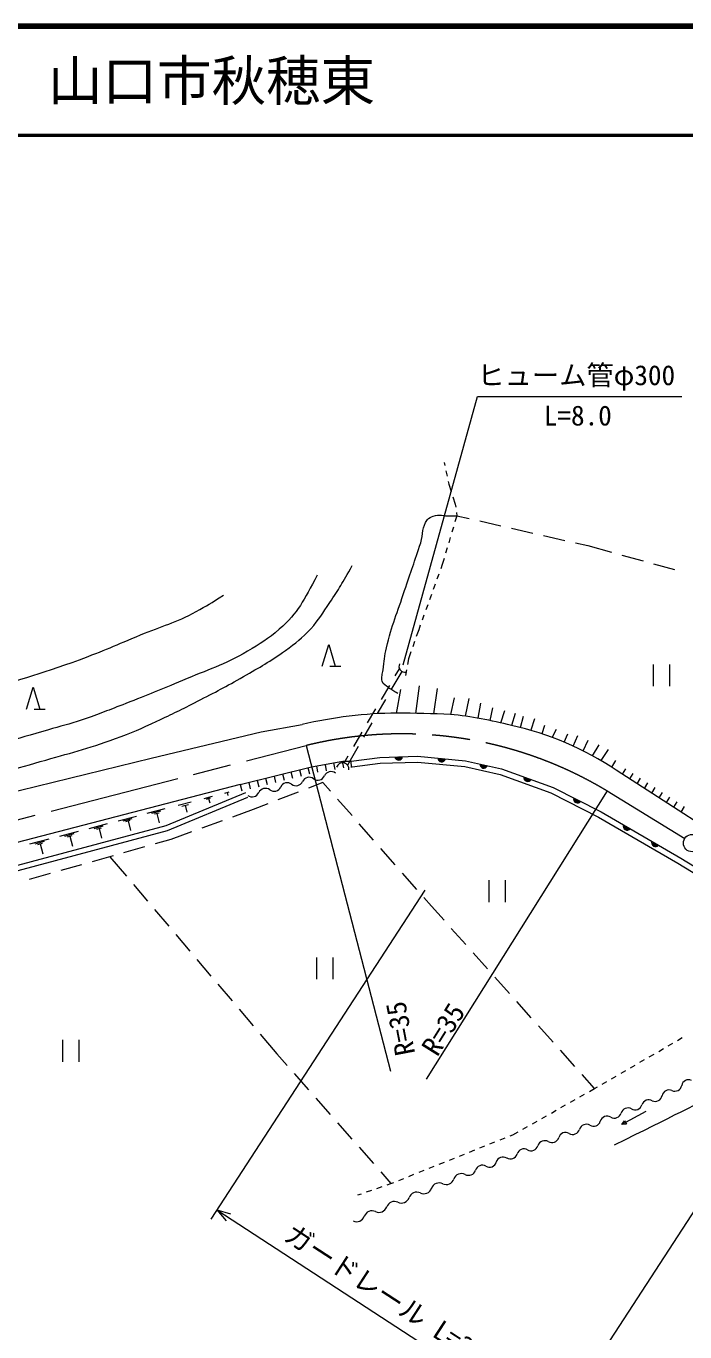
# Model space of a CAD drawing. Units: millimetres, scale not verified. Extents: x 40000 to 680000, y 20000 to 380000.
# Drawn here: x 403020 to 463445, y 260244 to 380000 of the extents above; entities that cross this region are included whole.
import ezdxf
from ezdxf.enums import TextEntityAlignment as Align

# ---------------------------------------------------------------- set-up
doc = ezdxf.new("R2010")
doc.units = ezdxf.units.MM
doc.header["$LTSCALE"] = 1000
doc.linetypes.add('CHAIN', pattern=[18.5, 12, -1.5, 3.5, -1.5])
for name, color, linetype, lineweight in [('M-BGD', 7, 'Continuous', 13), ('M-BMK', 2, 'CHAIN', 13), ('M-BMK-SRVR', 3, 'Continuous', 13), ('M-STR-HTXT', 7, 'Continuous', 13), ('M-TTL', 2, 'Continuous', 140), ('M-TTL-LINE', 7, 'Continuous', 50)]:
    doc.layers.add(name, color=color, linetype=linetype, lineweight=lineweight)
doc.layers.add('M-TTL-TXT', color=7, linetype='Continuous')
doc.styles.add('ＭＳ ゴシック', font='')
doc.styles.get('ＭＳ ゴシック').set_extended_font_data('MS Gothic')

msp = doc.modelspace()

# ---------------------------------------------------------------- linework, layer by layer
at = {"layer": 'M-BGD'}
for p, q in [((441374, 339971), (441429, 339708)), ((441531, 339218), (441632, 338728)), ((441734, 338239), (441789, 337976)), ((441789, 337976), (442009, 337306)), ((442165, 336831), (442385, 336162)), ((442385, 336162), (442421, 335879)), ((442485, 335383), (442521, 335100)), ((442521, 335100), (442354, 334536)), ((442521, 335100), (443653, 334841)), ((444627, 334619), (446577, 334173)), ((441928, 333098), (441786, 332619)), ((442212, 334057), (442070, 333578)), ((447552, 333951), (449502, 333505)), ((450477, 333283), (452427, 332837)), ((441644, 332139), (441502, 331660)), ((453402, 332615), (454533, 332356)), ((454533, 332356), (456711, 331757)), ((441193, 330617), (441048, 330217)), ((441360, 331180), (441193, 330617)), ((457675, 331492), (459604, 330962)), ((460568, 330697), (462496, 330166)), ((440877, 329747), (440707, 329276)), ((440537, 328806), (440367, 328336)), ((440196, 327866), (440026, 327396)), ((439515, 325986), (439345, 325516)), ((439856, 326926), (439685, 326456)), ((439029, 324645), (438810, 324019)), ((439175, 325045), (439029, 324645)), ((438646, 323547), (438481, 323075)), ((430176, 321298), (430776, 323298)), ((430776, 323298), (431376, 321298)), ((438316, 322603), (438097, 321976)), ((430876, 321298), (431876, 321298)), ((436879, 320402), (437267, 321060)), ((437908, 320966), (437812, 320447)), ((438097, 321976), (438000, 321458)), ((460545, 321461), (460545, 319461)), ((462045, 321461), (462045, 319461)), ((437469, 320824), (436484, 319119)), ((403068, 317363), (403668, 319363)), ((403668, 319363), (404268, 317363)), ((435611, 318248), (436372, 319540)), ((437372, 319165), (436949, 316964)), ((439065, 319504), (438727, 316964)), ((440426, 316923), (440759, 319250)), ((403768, 317363), (404768, 317363)), ((434342, 316093), (435103, 317386)), ((435983, 318253), (435233, 316954)), ((442283, 318403), (441944, 316879)), ((443637, 318319), (443299, 316710)), ((444481, 316523), (444738, 317895)), ((445572, 316316), (445839, 317472)), ((446567, 316100), (446939, 317218)), ((447871, 316964), (447532, 315863)), ((448372, 315666), (448633, 316710)), ((449649, 316456), (449302, 315416)), ((433074, 313939), (433835, 315232)), ((434732, 316089), (433981, 314790)), ((450580, 315863), (450325, 315099)), ((451262, 314771), (451681, 315525)), ((452358, 314339), (452697, 315101)), ((433481, 313924), (432495, 312219)), ((453192, 313974), (453628, 314932)), ((454115, 313531), (454559, 314509)), ((454985, 313074), (455575, 314085)), ((432178, 312419), (432566, 313077)), ((432814, 312597), (432834, 311997)), ((456396, 313648), (455743, 312643)), ((456744, 312024), (457099, 312646)), ((426539, 311411), (426685, 310829)), ((427315, 311606), (427461, 311024)), ((428091, 311800), (428237, 311218)), ((428867, 311995), (429013, 311413)), ((429650, 312156), (429751, 311564)), ((430439, 312291), (430540, 311699)), ((431227, 312426), (431328, 311835)), ((432016, 312561), (432117, 311970)), ((457718, 311389), (458043, 311894)), ((458390, 310956), (458715, 311460)), ((422659, 310438), (422805, 309856)), ((423435, 310633), (423581, 310051)), ((424211, 310828), (424357, 310246)), ((424987, 311022), (425133, 310440)), ((425763, 311217), (425909, 310635)), ((430240, 310638), (428909, 310120)), ((430937, 309844), (430240, 310638)), ((459062, 310522), (459388, 311026)), ((459735, 310088), (460060, 310593)), ((419353, 309166), (420108, 309362)), ((419568, 309114), (419946, 309212)), ((419757, 309163), (419862, 308760)), ((421255, 309660), (421653, 309764)), ((421454, 309712), (421523, 309446)), ((427978, 309757), (426114, 309031)), ((432915, 307589), (431596, 309092)), ((460407, 309655), (460732, 310159)), ((461079, 309221), (461404, 309725)), ((461752, 308787), (462077, 309292)), ((414126, 307807), (415769, 308234)), ((414565, 307804), (415386, 308017)), ((414799, 307748), (415209, 307855)), ((415004, 307801), (415232, 306925)), ((416955, 308542), (418160, 308856)), ((417298, 308460), (417901, 308617)), ((417600, 308538), (417767, 307895)), ((423852, 308151), (421948, 307459)), ((425182, 308669), (423852, 308151)), ((462424, 308354), (462749, 308858)), ((463096, 307920), (463421, 308424)), ((408802, 306423), (410496, 306863)), ((409255, 306420), (410102, 306640)), ((411477, 307118), (413145, 307552)), ((411923, 307115), (412757, 307332)), ((412160, 307058), (412577, 307167)), ((412369, 307112), (412600, 306223)), ((421008, 307117), (419128, 306434)), ((434894, 305334), (433575, 306837)), ((403376, 305012), (405121, 305466)), ((406102, 305721), (407822, 306168)), ((406562, 305718), (407422, 305941)), ((406807, 305659), (407236, 305771)), ((407022, 305715), (407260, 304798)), ((409496, 306362), (409920, 306472)), ((409708, 306417), (409943, 305514)), ((416285, 305401), (414851, 304996)), ((418189, 306093), (416285, 305401)), ((403842, 305009), (404715, 305236)), ((404091, 304949), (404527, 305063)), ((404309, 305006), (404551, 304075)), ((413889, 304724), (411964, 304180)), ((436873, 303079), (435554, 304582)), ((408115, 303092), (406190, 302548)), ((411002, 303908), (409077, 303364)), ((410707, 303824), (412219, 302039)), ((405228, 302276), (403303, 301732)), ((438852, 300824), (437532, 302327)), ((412865, 301276), (414158, 299750)), ((445475, 301669), (445475, 299669)), ((446975, 301669), (446975, 299669)), ((440208, 299278), (439511, 300072)), ((414804, 298987), (416096, 297461)), ((441354, 297997), (440208, 299278)), ((443354, 295761), (442021, 297251)), ((416743, 296697), (418035, 295171)), ((445354, 293525), (444021, 295015)), ((418681, 294408), (419974, 292882)), ((429647, 294586), (429647, 292586)), ((431147, 294586), (431147, 292586)), ((447354, 291289), (446021, 292779)), ((420620, 292119), (421913, 290592)), ((422559, 289829), (423851, 288303)), ((449355, 289053), (448021, 290543)), ((424498, 287540), (426009, 285755)), ((451355, 286817), (450021, 288307)), ((406343, 287022), (406343, 285022)), ((407843, 287022), (407843, 285022)), ((461044, 285973), (461476, 286225)), ((461908, 286476), (462340, 286727)), ((462772, 286979), (463205, 287230)), ((426009, 285755), (426954, 284682)), ((453355, 284581), (452021, 286071)), ((459315, 284967), (459747, 285219)), ((460179, 285470), (460612, 285722)), ((427615, 283931), (428936, 282430)), ((455167, 282554), (454021, 283835)), ((457586, 283961), (458019, 284213)), ((458451, 284464), (458883, 284716)), ((455167, 282554), (455426, 282704)), ((455858, 282955), (456290, 283207)), ((456722, 283458), (457154, 283710)), ((429597, 281679), (430918, 280178)), ((452943, 281300), (453379, 281546)), ((453815, 281791), (454250, 282037)), ((454686, 282282), (455167, 282554)), ((451201, 280318), (451637, 280564)), ((452072, 280809), (452508, 281055)), ((459865, 280453), (457662, 279271)), ((431579, 279427), (432900, 277926)), ((448588, 278846), (449023, 279091)), ((449459, 279337), (449894, 279582)), ((450330, 279827), (450765, 280073)), ((457662, 279271), (457904, 279613)), ((458081, 279283), (457662, 279271)), ((457904, 279613), (458081, 279283)), ((446488, 277855), (446953, 278041)), ((447417, 278227), (447670, 278329)), ((447670, 278329), (448152, 278600)), ((433561, 277175), (434882, 275674)), ((443704, 276740), (444168, 276926)), ((444632, 277112), (445096, 277297)), ((445560, 277483), (446024, 277669)), ((440919, 275624), (441383, 275810)), ((441847, 275996), (442311, 276182)), ((442775, 276368), (443239, 276554)), ((435543, 274923), (436488, 273849)), ((437205, 274137), (437670, 274323)), ((438134, 274509), (438598, 274695)), ((439062, 274880), (439526, 275066)), ((439990, 275252), (440455, 275438)), ((434254, 273081), (434727, 273244)), ((435199, 273406), (435672, 273569)), ((436145, 273731), (436488, 273849)), ((436488, 273849), (436741, 273951)), ((433438, 272801), (433781, 272919))]:
    msp.add_line(p, q, dxfattribs=at)
for points in [[(361284, 323358), (361945, 316505), (363033, 310778), (366065, 303472), (367309, 302099), (369511, 301865), (414481, 312861), (424567, 315290), (428336, 315951)], [(422659, 310438), (429203, 312079), (432084, 312573), (432844, 312598)], [(432844, 312598), (435449, 312930), (438923, 313042), (443335, 312612), (446639, 311878), (451369, 310183), (455761, 307926), (463068, 303701), (469962, 299507), (478972, 293514)], [(432912, 312068), (435492, 312397), (438905, 312508), (443251, 312084), (446490, 311364), (451156, 309693), (455506, 307457), (462796, 303242), (469675, 299057), (478676, 293070)], [(481494, 296627), (477985, 298457), (470508, 303139), (457153, 311754)], [(422659, 310438), (397594, 303922), (393556, 302552), (389608, 300749), (383978, 297679)], [(383808, 294396), (389657, 298270), (392368, 299809), (395191, 300981), (400408, 302556), (415853, 306677), (423188, 309705)], [(384066, 294007), (389901, 297872), (392573, 299389), (395349, 300541), (400536, 302106), (416003, 306233), (423366, 309273)]]:
    msp.add_lwpolyline(points, dxfattribs=at)
for centre, radius, start, end in [((437773, 321289), 555, 155.54122, 279.72863), ((437432, 276971), 40026, 90.57609, 103.13414), ((431829, -6318), 323355, 88.20742, 89.07852), ((437795, 278187), 38914, 75.51024, 83.88007), ((441579, 288610), 27896, 56.0636, 77.67892), ((437184, 313040), 354, 190.66003, 353.06521), ((437184, 313040), 283, 192.88407, 350.84117), ((437184, 313040), 212, 196.6304, 347.09485), ((437184, 313040), 142, 204.34213, 339.38312), ((437184, 313040), 100, 214.65979, 329.06545), ((441134, 312881), 354, 183.223, 345.62818), ((441134, 312881), 283, 185.44704, 343.40414), ((441134, 312881), 212, 189.19336, 339.65781), ((441134, 312881), 142, 196.90509, 331.94608), ((441134, 312881), 100, 207.22276, 321.62842), ((430989, 310965), 661, 52.72767, 155.82866), ((432048, 311861), 574, 352.04353, 162.02745), ((444999, 312298), 354, 176.2686, 338.67378), ((444999, 312298), 283, 178.49264, 336.44974), ((444999, 312298), 212, 182.23897, 332.70342), ((444999, 312298), 142, 189.9507, 324.99169), ((444999, 312298), 100, 200.26836, 314.67402), ((425769, 310485), 661, 232.72767, 335.82866), ((426976, 309944), 661, 52.72767, 155.82866), ((427776, 310996), 661, 232.72767, 335.82866), ((428982, 310454), 661, 52.72767, 155.82866), ((429783, 311506), 661, 232.72767, 335.82866), ((449022, 311081), 354, 169.08943, 331.49461), ((449022, 311081), 283, 171.31347, 329.27057), ((449022, 311081), 212, 175.0598, 325.52425), ((449022, 311081), 142, 182.77153, 317.81252), ((449022, 311081), 100, 193.08919, 307.49485), ((423762, 309974), 661, 232.72767, 335.82866), ((424969, 309433), 661, 52.72767, 155.82866), ((453590, 309103), 354, 161.60055, 324.00573), ((453590, 309103), 283, 163.82459, 321.78169), ((453590, 309103), 212, 167.57091, 318.03536), ((453590, 309103), 142, 175.28264, 310.32363), ((453590, 309103), 100, 185.6003, 300.00597), ((458143, 306611), 354, 158.7583, 321.16347), ((458143, 306611), 283, 160.98233, 318.93944), ((458143, 306611), 212, 164.72866, 315.19311), ((458143, 306611), 142, 172.44039, 307.48138), ((458143, 306611), 100, 182.75805, 297.16372), ((460740, 305109), 354, 158.7583, 321.16347), ((460740, 305109), 283, 160.98233, 318.93944), ((460740, 305109), 212, 164.72866, 315.19311), ((460740, 305109), 142, 172.44039, 307.48138), ((460740, 305109), 100, 182.75805, 297.16372), ((462524, 282955), 638, 244.93846, 350.02863), ((463781, 282734), 638, 64.93846, 170.02863), ((460126, 280882), 650, 59.45587, 163.46912), ((460727, 282020), 638, 244.93846, 350.02863), ((461984, 281799), 638, 64.93846, 170.02863), ((456972, 280502), 650, 239.45587, 343.46912), ((458219, 280132), 650, 59.45587, 163.46912), ((458880, 281252), 650, 239.45587, 343.46912), ((454403, 278632), 650, 59.45587, 163.46912), ((455064, 279752), 650, 239.45587, 343.46912), ((456311, 279382), 650, 59.45587, 163.46912), ((451248, 278252), 650, 239.45587, 343.46912), ((452495, 277881), 650, 59.45587, 163.46912), ((453156, 279002), 650, 239.45587, 343.46912), ((448679, 276381), 650, 59.45587, 163.46912), ((449340, 277501), 650, 239.45587, 343.46912), ((450587, 277131), 650, 59.45587, 163.46912), ((444864, 274881), 650, 59.45587, 163.46912), ((445525, 276001), 650, 239.45587, 343.46912), ((446771, 275631), 650, 59.45587, 163.46912), ((447432, 276751), 650, 239.45587, 343.46912), ((441555, 274507), 744, 244.19249, 340.95918), ((442962, 274021), 744, 64.19249, 160.95918), ((443617, 275251), 650, 239.45587, 343.46912), ((438851, 272312), 744, 64.19249, 160.95918), ((439499, 273652), 744, 244.19249, 340.95918), ((440907, 273166), 744, 64.19249, 160.95918), ((436796, 271457), 744, 64.19249, 160.95918), ((437444, 272798), 744, 244.19249, 340.95918), ((433333, 271088), 744, 244.19249, 340.95918), ((434741, 270603), 744, 64.19249, 160.95918), ((435389, 271943), 744, 244.19249, 340.95918)]:
    msp.add_arc(centre, radius, start, end, dxfattribs=at)
for points, knots in [([(437103, 318804), (436701, 319021), (436558, 319090), (436257, 319340), (436015, 319541), (435783, 319610), (435687, 319910), (435562, 320303), (435723, 320554), (435773, 320964), (435871, 321755), (435881, 322209), (436067, 322985), (436570, 325082), (437070, 326197), (437740, 328246), (438302, 329962), (438667, 330906), (439217, 332625), (439479, 333443), (439302, 334057), (439826, 334737), (439976, 334931), (440143, 334956), (440370, 335048), (440924, 335271), (441302, 335052), (441899, 335074), (442142, 335082), (442220, 335085), (442521, 335100)], [0, 0, 0, 0, 1, 1, 1, 2, 2, 2, 3, 3, 3, 4, 4, 4, 5, 5, 5, 6, 6, 6, 7, 7, 7, 8, 8, 8, 9, 9, 9, 10, 10, 10, 10]), ([(365663, 309328), (365889, 308537), (365971, 308268), (366276, 307634), (366609, 306941), (366780, 306508), (367331, 305971), (367716, 305595), (368072, 305574), (368548, 305322), (368848, 305163), (368996, 305025), (369318, 304917), (370039, 304673), (370463, 304511), (371224, 304511), (371930, 304511), (372316, 304661), (373009, 304795), (373598, 304909), (373926, 304982), (374510, 305119), (376103, 305493), (376969, 305813), (378566, 306174), (382632, 307094), (384979, 307297), (389030, 308283), (392238, 309064), (394002, 309628), (397182, 310514), (399975, 311291), (401539, 311727), (404321, 312542), (407023, 313333), (408568, 313690), (411216, 314651), (412727, 315199), (413546, 315582), (415008, 316253), (416482, 316929), (417296, 317336), (418739, 318078), (420404, 318933), (421336, 319415), (422957, 320349), (424492, 321234), (425380, 321697), (426810, 322742), (427772, 323444), (428312, 323857), (429122, 324730), (429909, 325577), (430216, 326166), (430866, 327123), (431742, 328410), (431996, 328886), (432935, 330530)], [0, 0, 0, 0, 1, 1, 1, 2, 2, 2, 3, 3, 3, 4, 4, 4, 5, 5, 5, 6, 6, 6, 7, 7, 7, 8, 8, 8, 9, 9, 9, 10, 10, 10, 11, 11, 11, 12, 12, 12, 13, 13, 13, 14, 14, 14, 15, 15, 15, 16, 16, 16, 17, 17, 17, 18, 18, 18, 19, 19, 19, 19]), ([(429731, 329637), (428444, 327304), (428025, 326243), (426243, 324689), (425196, 323777), (424519, 323366), (423322, 322661), (421123, 321365), (419706, 320991), (417360, 319984), (415349, 319121), (414209, 318666), (412169, 317875), (410608, 317270), (409739, 316912), (408153, 316374), (406933, 315961), (406227, 315802), (404990, 315442), (401937, 314553), (400220, 314082), (397162, 313211), (395435, 312719), (394454, 312492), (392741, 311954), (390170, 311146), (388758, 310605), (386191, 309784), (384549, 309259), (383649, 308889), (381973, 308486), (380701, 308180), (379970, 308095), (378687, 307837), (377688, 307636), (377148, 307391), (376132, 307310), (375253, 307239), (374901, 307258), (373875, 307346)], [0, 0, 0, 0, 1, 1, 1, 2, 2, 2, 3, 3, 3, 4, 4, 4, 5, 5, 5, 6, 6, 6, 7, 7, 7, 8, 8, 8, 9, 9, 9, 10, 10, 10, 11, 11, 11, 12, 12, 12, 13, 13, 13, 13]), ([(389334, 315650), (393656, 317164), (394763, 317550), (398257, 318727), (402017, 319993), (404184, 320526), (407910, 321890), (410126, 322702), (411325, 323265), (413507, 324162), (415510, 324985), (416715, 325277), (418617, 326311), (419623, 326858), (419990, 327059), (421132, 327812)], [0, 0, 0, 0, 1, 1, 1, 2, 2, 2, 3, 3, 3, 4, 4, 4, 5, 5, 5, 5]), ([(456993, 277399), (462542, 280154), (463961, 280848), (468397, 283117), (471332, 284618), (472934, 285543), (475895, 286993), (477859, 287954), (479064, 288292), (480946, 289407), (481356, 289650), (481788, 289771), (481899, 290169), (481976, 290448), (481548, 290555), (481327, 290805), (481076, 291088), (480974, 291284), (480692, 291536), (480382, 291812), (480223, 291892), (479803, 292118)], [0, 0, 0, 0, 1, 1, 1, 2, 2, 2, 3, 3, 3, 4, 4, 4, 5, 5, 5, 6, 6, 6, 7, 7, 7, 7])]:
    msp.add_open_spline(points, degree=3, knots=knots, dxfattribs=at)
at = {"layer": 'M-BMK'}
for p, q in [((369481, 298771), (428700, 314018)), ((456302, 309857), (463430, 305488))]:
    msp.add_line(p, q, dxfattribs=at)
msp.add_arc((437481, 278638), 36453, 58.91559, 103.93864, dxfattribs=at)
at = {"layer": 'M-BMK-SRVR'}
for p, q in [((428700, 314018), (436447, 284152)), ((456302, 309857), (439711, 283415))]:
    msp.add_line(p, q, dxfattribs=at)
msp.add_circle((464112, 305070), 800, dxfattribs=at)
at = {"layer": 'M-STR-HTXT'}
for p, q in [((437600, 321433), (444414, 346018)), ((444414, 346018), (463164, 346018)), ((439597, 300765), (419968, 270587)), ((470392, 280735), (450763, 250557)), ((420513, 271425), (451308, 251395)), ((420513, 271425), (421357, 270429)), ((420513, 271425), (421765, 271058))]:
    msp.add_line(p, q, dxfattribs=at)
at = {"layer": 'M-TTL'}
msp.add_line((680000, 380000), (40000, 380000), dxfattribs=at)
at = {"layer": 'M-TTL-LINE'}
msp.add_line((40000, 370000), (680000, 370000), dxfattribs=at)

# ---------------------------------------------------------------- texts
at = {"layer": 'M-BMK-SRVR', "style": 'ＭＳ ゴシック'}
for rotation, p in [(100.874, (437810, 285612)), (58.019, (439959, 285886))]:
    msp.add_text('R=35', height=1833, rotation=rotation, dxfattribs=at).set_placement(p, align=Align.MIDDLE_LEFT)
at = {"layer": 'M-STR-HTXT', "style": 'ＭＳ ゴシック'}
msp.add_text('ヒューム管φ300', height=1833, dxfattribs=at).set_placement((444414, 346518), align=Align.BOTTOM_LEFT)
msp.add_text('L=8.0', height=1833, dxfattribs=at).set_placement((453623, 342820), align=Align.BOTTOM_CENTER)
msp.add_text('ガードレール L=34.9', height=1833, rotation=326.959, dxfattribs=at).set_placement((436183, 261830), align=Align.BOTTOM_CENTER)
at = {"layer": 'M-TTL-TXT', "style": 'ＭＳ ゴシック'}
msp.add_text('山口市秋穂東', height=3666, dxfattribs=at).set_placement((405024, 375000), align=Align.MIDDLE_LEFT)

doc.saveas('drawing.dxf')
